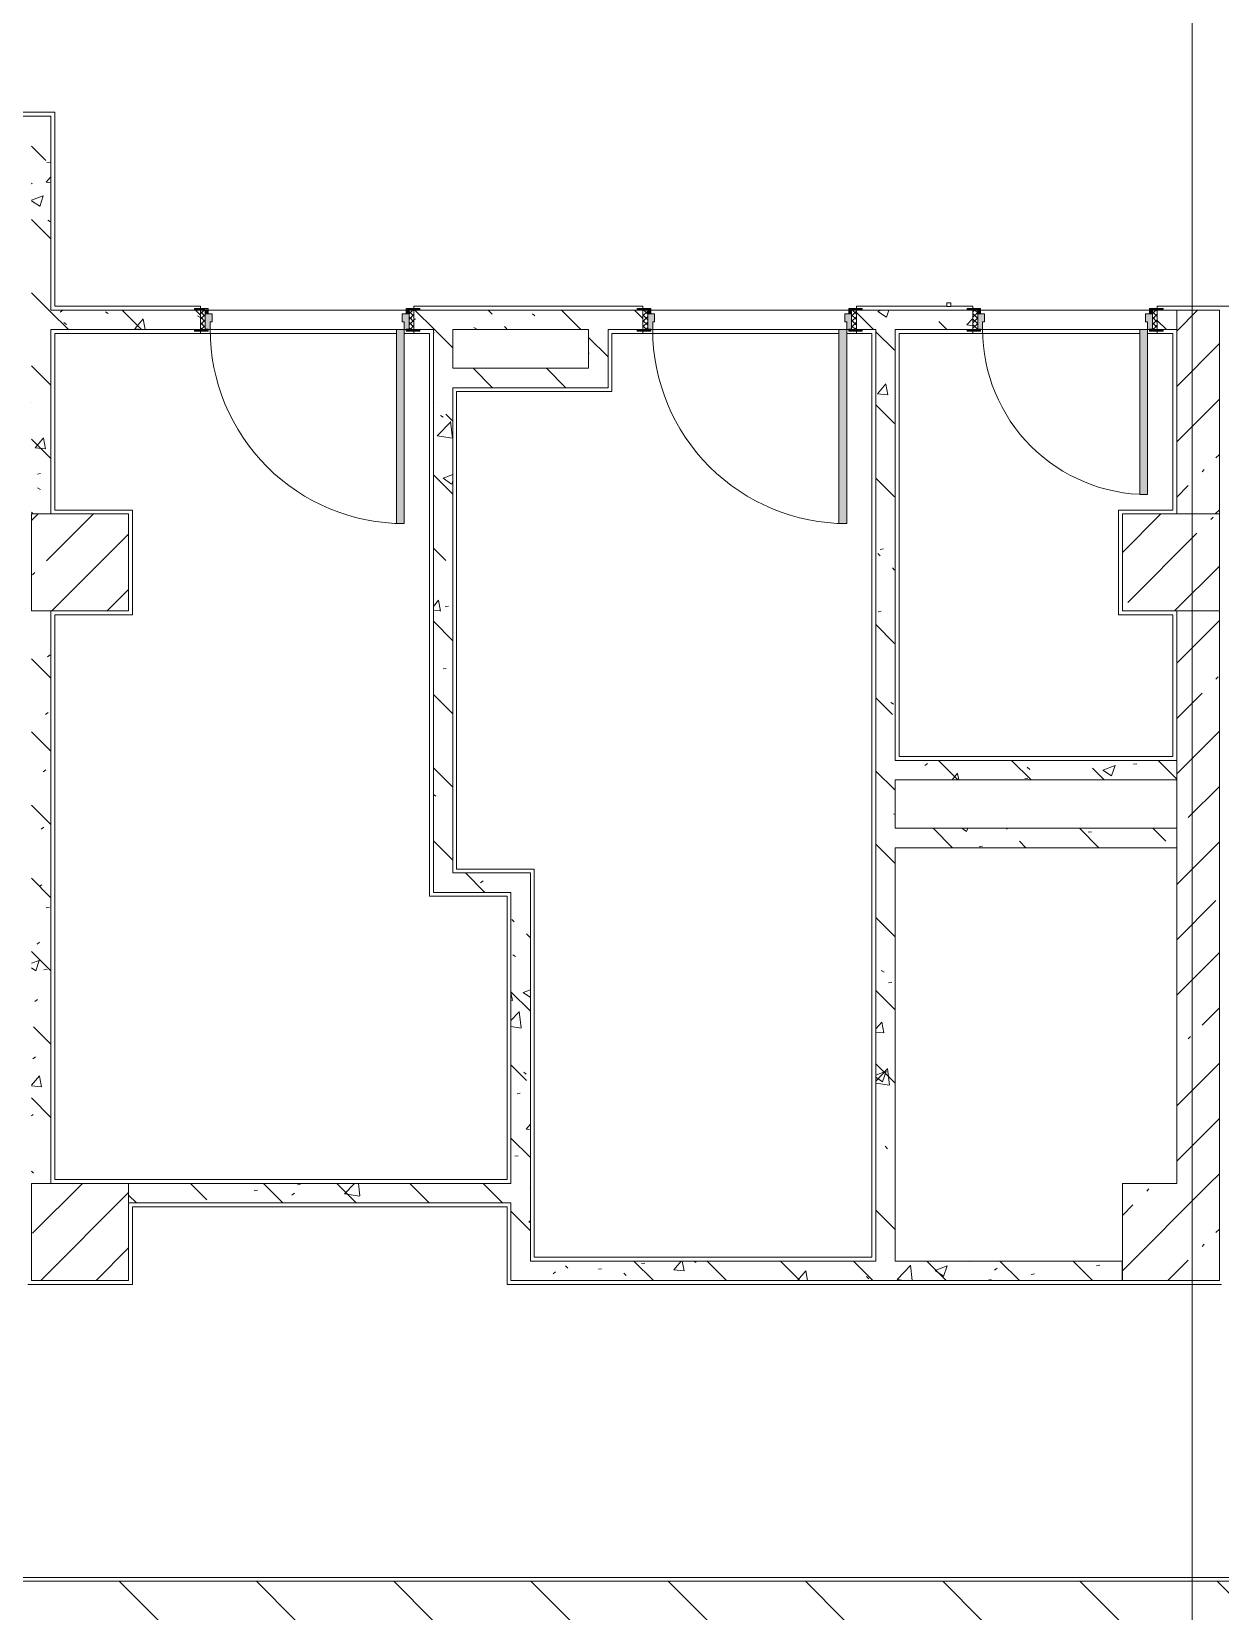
# Model space of a CAD drawing. Header units: millimetres. Extents: x -3377 to 186574, y -8553 to 29000.
# Drawn here: x 138144 to 144269, y 13445 to 21585 of the extents above; entities that cross this region are included whole.
import ezdxf

# ---------------------------------------------------------------- set-up
doc = ezdxf.new("R2010")
doc.units = ezdxf.units.MM
for name, color, linetype, lineweight, true_color in [('A-DOOR-3', 7, 'Continuous', 5, 0xaaaaaa), ('A-DOOR-4', 7, 'Continuous', 5, 0xe2e2e2), ('A-DOOR-FRAM-2', 7, 'Continuous', 5, 0xe2e2e2), ('A-DOOR-FRAM-3', 7, 'Continuous', 5, 0xaaaaaa), ('A-FLOR-1', 7, 'Continuous', 5, 0xaaaaaa), ('I-WALL-5', 7, 'Continuous', 5, 0x787878)]:
    doc.layers.add(name, color=color, linetype=linetype, lineweight=lineweight, true_color=true_color)
for name, color, linetype, lineweight in [('A-WALL', 7, 'Continuous', 9), ('A-WALL-4', 7, 'Continuous', 5), ('I-WALL-3', 7, 'Continuous', 5), ('S-COLS-2', 7, 'Continuous', 5), ('Оси', 7, 'Continuous', 9)]:
    doc.layers.add(name, color=color, linetype=linetype, lineweight=lineweight)
pattern_1 = [(45, (59563.6, 0), (-285.1231, 285.1231), []), (45, (59848.73, 0), (-285.1231, 285.1231), [504.031, -100.806, 16.764, -84.042])]
pattern_2 = [(135, (59563.6, 0), (-377.1708, -377.1708), [533.4, -88.9, 17.78, -88.9]), (135, (59563.6, 376.94), (-377.1708, -377.1708), []), (50, (59563.6, 0), (637.6445, -55.7866), [66.675, -733.425]), (355, (59563.6, 0), (-123.3494, 668.699), [53.34, -586.74]), (100.451, (59616.75, -4.65), (514.299, 612.908), [56.665, -623.315]), (46.184, (59563.6, 177.8), (948.7764, -147.15), [100.012, -1100.137]), (96.636, (59642.7, 165.5), (830.909, 865.997), [84.998, -934.973]), (351.184, (59563.6, 177.8), (830.918, 865.988), [80.01, -880.11]), (21, (59652.5, 133.35), (530.6506, -357.9283), [66.675, -733.425]), (326, (59652.5, 133.35), (216.308, 644.6585), [53.34, -586.74]), (71.451, (59696.7, 103.5), (746.9596, 286.7243), [56.665, -623.315]), (37.5, (59563.6, 0), (10.81053, 295.9426), [16.764, -562.864, 16.764, -578.866, -588.962]), (37.5, (59563.6, 0), (10.81053, 295.9426), [-1175.258, 16.764, -572.198]), (7.5, (59563.6, 0), (233.8692, 350.6318), [16.764, -322.834, 16.764, -549.529, -224.472]), (7.5, (59563.6, 0), (233.8692, 350.6318), [-905.891, 16.764, -207.708]), (327.5, (59365.36, 0), (474.5678, -20.0513), [16.764, -205.486, 16.764, -676.656, -920.115]), (327.5, (59365.36, 0), (474.5678, -20.0513), [-915.67, 16.764, -903.351]), (317.5, (59276.46, 0), (518.4522, 88.9934), [16.764, -272.161, 16.764, -443.738, -653.415]), (317.5, (59276.46, 0), (518.4522, 88.9934), [-749.427, 16.764, -636.651])]
pattern_3 = [(135, (1751.41, 114.685), (-14.14214, -14.14214), []), (225, (1751.41, 114.685), (14.14214, -14.14214), [])]
pattern_4 = [(45, (-371.384, 114.685), (-14.1421, 14.1421), []), (135, (-371.384, 114.685), (-14.1421, -14.1421), [])]
pattern_5 = [(135, (59563.6, 0), (-353.5534, -353.5534), [])]

# ---------------------------------------------------------------- blocks, each defined once
blk = doc.blocks.new('110_Дверь_СКБ_1Ст_Внутренняя1 - Д-11п 1100x2100h_кладовые _все__ коридор _между помещениями блока столовой__ моечные _все_ 2-32102277-1_8_1_птичка')
at = {"layer": 'A-DOOR-3'}
h = blk.add_hatch(dxfattribs=at)
h.set_pattern_fill('FP_132', color=256, style=0, pattern_type=2)
h.set_pattern_definition(pattern_3)
h.paths.add_polyline_path([(537.5, -50), (562.5, -50), (562.5, 50), (537.5, 50)])
at = {"layer": 'A-DOOR-4'}
h = blk.add_hatch(color=256, dxfattribs=at)
h.paths.add_polyline_path([(-477.5, -30), (-477.5, 10), (-487.5, 10), (-487.5, 50), (-512.5, 50), (-512.5, -30), (-487.5, -30)])
h.paths.add_polyline_path([(537.5, -30), (537.5, 50), (512.5, 50), (512.5, 10), (502.5, 10), (502.5, -30), (512.5, -30)])
at = {"layer": 'A-DOOR-FRAM-2'}
for points in [[(-447.5, 50), (-447.5, 1050), (-487.5, 1050), (-487.5, 50)], [(-567.5, 50), (-497.5, 50), (-497.5, 58), (-567.5, 58)], [(562.5, 50), (592.5, 50), (592.5, 58), (522.5, 58), (522.5, 50), (542.6, 50)], [(-567.5, -58), (-497.5, -58), (-497.5, -50), (-567.5, -50)], [(-497.5, -50), (-497.5, -30), (-512.5, -30), (-512.5, -50)], [(537.5, -50), (537.5, -30), (522.5, -30), (522.5, -50)], [(560.5, -58), (592.5, -58), (592.5, -50), (522.5, -51.4), (522.5, -58)]]:
    blk.add_hatch(color=256, dxfattribs=at).paths.add_polyline_path(points)
at = {"layer": 'A-DOOR-FRAM-3'}
h = blk.add_hatch(dxfattribs=at)
h.set_pattern_fill('FP_133', color=256, style=0, pattern_type=2)
h.set_pattern_definition(pattern_4)
h.paths.add_polyline_path([(-537.5, -50), (-512.5, -50), (-512.5, 50), (-537.5, 50)])
at = {"layer": 'A-DOOR-3'}
for p, q in [((-487.5, 1050), (-487.5, 50)), ((-447.5, 1050), (-487.5, 1050)), ((-447.5, 50), (-447.5, 1050)), ((-487.5, 50), (-447.5, 50))]:
    blk.add_line(p, q, dxfattribs=at)
blk.add_arc((-487.5, 50), 1000, 360, 90, dxfattribs=at)
at = {"layer": 'A-DOOR-FRAM-3'}
for p, q in [((-497.5, 58), (-567.5, 58)), ((-567.5, 58), (-567.5, 50)), ((-567.5, 50), (-497.5, 50)), ((-512.5, 50), (-537.5, 50)), ((-537.5, 50), (-537.5, -50)), ((-487.5, 50), (-512.5, 50)), ((-512.5, 50), (-512.5, -30)), ((-512.5, -50), (-512.5, 50)), ((-497.5, 50), (-512.5, 50)), ((-512.5, 50), (-512.5, 49)), ((-512.5, 49), (-497.5, 49)), ((-497.5, 50), (-497.5, 58)), ((-497.5, 49), (-497.5, 50)), ((-487.5, 10), (-487.5, 50)), ((-477.5, 10), (-487.5, 10)), ((-477.5, -30), (-477.5, 10)), ((512.5, 10), (502.5, 10)), ((502.5, 10), (502.5, -30)), ((512.5, 50), (512.5, 10)), ((537.5, 50), (512.5, 50)), ((592.5, 58), (522.5, 58)), ((522.5, 58), (522.5, 50)), ((537.5, 50), (522.5, 50)), ((522.5, 50), (522.5, 49)), ((522.5, 50), (592.5, 50)), ((522.5, 49), (537.5, 49)), ((537.5, -30), (537.5, 50)), ((562.5, 50), (537.5, 50)), ((537.5, 50), (537.5, -50)), ((537.5, 49), (537.5, 50)), ((562.5, -50), (562.5, 50)), ((592.5, 50), (592.5, 58)), ((-497.5, -50), (-567.5, -50)), ((-567.5, -50), (-567.5, -58)), ((-567.5, -58), (-497.5, -58)), ((-537.5, -50), (-512.5, -50)), ((-512.5, -30), (-477.5, -30)), ((-497.5, -30), (-512.5, -30)), ((-512.5, -30), (-512.5, -50)), ((-512.5, -50), (-497.5, -50)), ((-497.5, -50), (-497.5, -30)), ((-497.5, -58), (-497.5, -50)), ((502.5, -30), (537.5, -30)), ((537.5, -30), (522.5, -30)), ((522.5, -30), (522.5, -50)), ((522.5, -50), (537.5, -50)), ((592.5, -50), (522.5, -50)), ((522.5, -50), (522.5, -58)), ((522.5, -58), (592.5, -58)), ((537.5, -50), (537.5, -30)), ((537.5, -50), (562.5, -50)), ((592.5, -58), (592.5, -50))]:
    blk.add_line(p, q, dxfattribs=at)
blk = doc.blocks.new('110_Дверь_СКБ_1Ст_Внутренняя1 - Д-11п 1100x2100h_кладовые _все__ коридор _между помещениями блока столовой__ моечные _все_ 2-V112-1_8_1_птичка')
at = {"layer": 'A-DOOR-3'}
h = blk.add_hatch(dxfattribs=at)
h.set_pattern_fill('FP_132', color=256, style=0, pattern_type=2)
h.set_pattern_definition(pattern_3)
h.paths.add_polyline_path([(537.5, 50), (537.5, -50), (562.5, -50), (562.5, 50)])
at = {"layer": 'A-DOOR-4'}
h = blk.add_hatch(color=256, dxfattribs=at)
h.paths.add_polyline_path([(512.5, 50), (512.5, 10), (502.5, 10), (502.5, -30), (537.5, -30), (537.5, 50), (522.5, 50)])
h.paths.add_polyline_path([(-497.5, 50), (-512.5, 50), (-512.5, -30), (-477.5, -30), (-477.5, 10), (-487.5, 10), (-487.5, 50)])
at = {"layer": 'A-DOOR-FRAM-2'}
for points in [[(-487.5, 1050), (-487.5, 50), (-447.5, 50), (-447.5, 1050)], [(-537.5, 58), (-567.5, 58), (-567.5, 50), (-497.5, 50), (-497.5, 58), (-517.5, 58)], [(592.5, 58), (522.5, 58), (522.5, 50), (592.5, 50)], [(-537.5, -50), (-567.5, -50), (-567.5, -58), (-497.5, -58), (-497.5, -50), (-513.9, -50)], [(-512.5, -30), (-512.5, -50), (-497.5, -50), (-497.5, -30)], [(537.5, -30), (522.5, -30), (522.5, -50), (537.5, -50)], [(562.5, -50), (522.5, -55.2), (522.5, -58), (592.5, -58), (592.5, -50)]]:
    blk.add_hatch(color=256, dxfattribs=at).paths.add_polyline_path(points)
at = {"layer": 'A-DOOR-FRAM-3'}
h = blk.add_hatch(dxfattribs=at)
h.set_pattern_fill('FP_133', color=256, style=0, pattern_type=2)
h.set_pattern_definition(pattern_4)
h.paths.add_polyline_path([(-512.5, 50), (-537.5, 50), (-537.5, -50), (-512.5, -48.8)])
at = {"layer": 'A-DOOR-3'}
for p, q in [((-487.5, 1050), (-487.5, 50)), ((-447.5, 1050), (-487.5, 1050)), ((-447.5, 50), (-447.5, 1050)), ((-487.5, 50), (-447.5, 50))]:
    blk.add_line(p, q, dxfattribs=at)
blk.add_arc((-487.5, 50), 1000, 360, 90, dxfattribs=at)
at = {"layer": 'A-DOOR-FRAM-3'}
for p, q in [((-497.5, 58), (-567.5, 58)), ((-567.5, 58), (-567.5, 50)), ((-567.5, 50), (-497.5, 50)), ((-512.5, 50), (-537.5, 50)), ((-537.5, 50), (-537.5, -50)), ((-487.5, 50), (-512.5, 50)), ((-512.5, 50), (-512.5, -30)), ((-512.5, -50), (-512.5, 50)), ((-497.5, 50), (-512.5, 50)), ((-512.5, 50), (-512.5, 49)), ((-512.5, 49), (-497.5, 49)), ((-497.5, 50), (-497.5, 58)), ((-497.5, 49), (-497.5, 50)), ((-487.5, 10), (-487.5, 50)), ((-477.5, 10), (-487.5, 10)), ((-477.5, -30), (-477.5, 10)), ((512.5, 10), (502.5, 10)), ((502.5, 10), (502.5, -30)), ((512.5, 50), (512.5, 10)), ((537.5, 50), (512.5, 50)), ((592.5, 58), (522.5, 58)), ((522.5, 58), (522.5, 50)), ((537.5, 50), (522.5, 50)), ((522.5, 50), (522.5, 49)), ((522.5, 50), (592.5, 50)), ((522.5, 49), (537.5, 49)), ((537.5, -30), (537.5, 50)), ((562.5, 50), (537.5, 50)), ((537.5, 50), (537.5, -50)), ((537.5, 49), (537.5, 50)), ((562.5, -50), (562.5, 50)), ((592.5, 50), (592.5, 58)), ((-497.5, -50), (-567.5, -50)), ((-567.5, -50), (-567.5, -58)), ((-567.5, -58), (-497.5, -58)), ((-537.5, -50), (-512.5, -50)), ((-512.5, -30), (-477.5, -30)), ((-497.5, -30), (-512.5, -30)), ((-512.5, -30), (-512.5, -50)), ((-512.5, -50), (-497.5, -50)), ((-497.5, -50), (-497.5, -30)), ((-497.5, -58), (-497.5, -50)), ((502.5, -30), (537.5, -30)), ((537.5, -30), (522.5, -30)), ((522.5, -30), (522.5, -50)), ((522.5, -50), (537.5, -50)), ((592.5, -50), (522.5, -50)), ((522.5, -50), (522.5, -58)), ((522.5, -58), (592.5, -58)), ((537.5, -50), (537.5, -30)), ((537.5, -50), (562.5, -50)), ((592.5, -58), (592.5, -50))]:
    blk.add_line(p, q, dxfattribs=at)
blk = doc.blocks.new('110_Дверь_СКБ_1Ст_Внутренняя1 - Д-7_п__950x2100h_Туалет-V134-1_8_1_птичка')
at = {"layer": 'A-DOOR-3'}
h = blk.add_hatch(dxfattribs=at)
h.set_pattern_fill('FP_136', color=256, style=0, pattern_type=2)
h.set_pattern_definition([(135, (1826.41, 114.685), (-14.14214, -14.14214), []), (225, (1826.41, 114.685), (14.14214, -14.14214), [])])
h.paths.add_polyline_path([(487.5, 50), (462.5, 50), (462.5, -50), (487.5, -50)])
at = {"layer": 'A-DOOR-4'}
h = blk.add_hatch(color=256, dxfattribs=at)
h.paths.add_polyline_path([(437.5, 50), (437.5, 10), (427.5, 10), (427.5, -30), (462.5, -30), (462.5, 50), (447.5, 50)])
h.paths.add_polyline_path([(-422.5, 50), (-437.5, 50), (-437.5, -30), (-402.5, -30), (-402.5, 10), (-412.5, 10), (-412.5, 50)])
at = {"layer": 'A-DOOR-FRAM-2'}
for points in [[(-372.5, 900), (-412.5, 900), (-412.5, 50), (-372.5, 50), (-372.5, 622.5)], [(-492.5, 58), (-492.5, 50), (-422.5, 50), (-422.5, 58), (-462.5, 58)], [(467.5, 58), (447.5, 58), (447.5, 50), (517.5, 50), (517.5, 58), (487.5, 58)], [(-492.5, -50), (-492.5, -58), (-422.5, -58), (-422.5, -50), (-462.5, -50)], [(-437.5, -30), (-437.5, -50), (-422.5, -50), (-422.5, -30)], [(447.5, -30), (447.5, -50), (462.5, -50), (462.5, -30)], [(487.5, -50), (447.5, -50), (447.5, -58), (517.5, -58), (517.5, -50), (488.2, -50)]]:
    blk.add_hatch(color=256, dxfattribs=at).paths.add_polyline_path(points)
at = {"layer": 'A-DOOR-FRAM-3'}
h = blk.add_hatch(dxfattribs=at)
h.set_pattern_fill('FP_137', color=256, style=0, pattern_type=2)
h.set_pattern_definition([(45, (-296.384, 114.685), (-14.1421, 14.1421), []), (135, (-296.384, 114.685), (-14.1421, -14.1421), [])])
h.paths.add_polyline_path([(-437.5, 50), (-462.5, 50), (-462.5, -50), (-437.5, -50)])
at = {"layer": 'A-DOOR-3'}
for p, q in [((-412.5, 900), (-412.5, 50)), ((-372.5, 900), (-412.5, 900)), ((-372.5, 50), (-372.5, 900)), ((-412.5, 50), (-372.5, 50))]:
    blk.add_line(p, q, dxfattribs=at)
blk.add_arc((-412.5, 50), 850, 360, 90, dxfattribs=at)
at = {"layer": 'A-DOOR-FRAM-3'}
for p, q in [((-422.5, 58), (-492.5, 58)), ((-492.5, 58), (-492.5, 50)), ((-492.5, 50), (-422.5, 50)), ((-437.5, 50), (-462.5, 50)), ((-462.5, 50), (-462.5, -50)), ((-412.5, 50), (-437.5, 50)), ((-437.5, 50), (-437.5, -30)), ((-437.5, -50), (-437.5, 50)), ((-422.5, 50), (-437.5, 50)), ((-437.5, 50), (-437.5, 49)), ((-437.5, 49), (-422.5, 49)), ((-422.5, 50), (-422.5, 58)), ((-422.5, 49), (-422.5, 50)), ((-412.5, 10), (-412.5, 50)), ((-402.5, 10), (-412.5, 10)), ((-402.5, -30), (-402.5, 10)), ((437.5, 10), (427.5, 10)), ((427.5, 10), (427.5, -30)), ((437.5, 50), (437.5, 10)), ((462.5, 50), (437.5, 50)), ((517.5, 58), (447.5, 58)), ((447.5, 58), (447.5, 50)), ((462.5, 50), (447.5, 50)), ((447.5, 50), (447.5, 49)), ((447.5, 50), (517.5, 50)), ((447.5, 49), (462.5, 49)), ((462.5, -30), (462.5, 50)), ((487.5, 50), (462.5, 50)), ((462.5, 50), (462.5, -50)), ((462.5, 49), (462.5, 50)), ((487.5, -50), (487.5, 50)), ((517.5, 50), (517.5, 58)), ((-422.5, -50), (-492.5, -50)), ((-492.5, -50), (-492.5, -58)), ((-492.5, -58), (-422.5, -58)), ((-462.5, -50), (-437.5, -50)), ((-437.5, -30), (-402.5, -30)), ((-422.5, -30), (-437.5, -30)), ((-437.5, -30), (-437.5, -50)), ((-437.5, -50), (-422.5, -50)), ((-422.5, -50), (-422.5, -30)), ((-422.5, -58), (-422.5, -50)), ((427.5, -30), (462.5, -30)), ((462.5, -30), (447.5, -30)), ((447.5, -30), (447.5, -50)), ((447.5, -50), (462.5, -50)), ((517.5, -50), (447.5, -50)), ((447.5, -50), (447.5, -58)), ((447.5, -58), (517.5, -58)), ((462.5, -50), (462.5, -30)), ((462.5, -50), (487.5, -50)), ((517.5, -58), (517.5, -50))]:
    blk.add_line(p, q, dxfattribs=at)
blk = doc.blocks.new('BSC_Колонна _Прямоугольная - 500х500-V144-1_8_1_птичка')
at = {"layer": 'S-COLS-2'}
h = blk.add_hatch(dxfattribs=at)
h.set_pattern_fill('FP_176', color=256, style=0, pattern_type=2)
h.set_pattern_definition([(45, (-78830, -15400), (-285.1231, 285.1231), []), (45, (-78544.88, -15400), (-285.1231, 285.1231), [504.031, -100.806, 16.764, -84.042])])
h.paths.add_polyline_path([(-250, -250), (250, -250), (250, 250), (-250, 250), (-250, -74.3)])
for p, q in [((250, 250), (-250, 250)), ((-250, 250), (-250, -250)), ((250, -250), (250, 250)), ((-250, -250), (250, -250))]:
    blk.add_line(p, q, dxfattribs=at)
blk = doc.blocks.new('BSC_Колонна _Прямоугольная - 500х500-V160-1_8_1_птичка')
at = {"layer": 'S-COLS-2'}
h = blk.add_hatch(dxfattribs=at)
h.set_pattern_fill('FP_189', color=256, style=0, pattern_type=2)
h.set_pattern_definition([(45, (-78830, -18850), (-285.1231, 285.1231), []), (45, (-78544.88, -18850), (-285.1231, 285.1231), [504.031, -100.806, 16.764, -84.042])])
h.paths.add_polyline_path([(-150.2, -250), (250, -250), (250, 250), (-250, 250), (-250, -250), (-185.6, -250)])
for p, q in [((250, 250), (-250, 250)), ((-250, 250), (-250, -250)), ((250, -250), (250, 250)), ((-250, -250), (250, -250))]:
    blk.add_line(p, q, dxfattribs=at)
blk = doc.blocks.new('BSC_Колонна _Прямоугольная - 500х500-V161-1_8_1_птичка')
at = {"layer": 'S-COLS-2'}
h = blk.add_hatch(dxfattribs=at)
h.set_pattern_fill('FP_190', color=256, style=0, pattern_type=2)
h.set_pattern_definition([(45, (-84450, -18850), (-285.1231, 285.1231), []), (45, (-84164.88, -18850), (-285.1231, 285.1231), [504.031, -100.806, 16.764, -84.042])])
h.paths.add_polyline_path([(250, -250), (250, 250), (-250, 250), (-250, -250), (215.7, -250)])
for p, q in [((250, 250), (-250, 250)), ((-250, 250), (-250, -250)), ((250, -250), (250, 250)), ((-250, -250), (250, -250))]:
    blk.add_line(p, q, dxfattribs=at)

msp = doc.modelspace()

# ---------------------------------------------------------------- hatches: boundary and pattern name
at = {"layer": 'I-WALL-3'}
h = msp.add_hatch(dxfattribs=at)
h.set_pattern_fill('FP_99', color=256, style=0, pattern_type=2)
h.set_pattern_definition(pattern_1)
h.paths.add_polyline_path([(144263.6, 19100), (144263.6, 20150), (144043.6, 20150), (144043.6, 19100), (144210.1, 19100)])
h = msp.add_hatch(dxfattribs=at)
h.set_pattern_fill('FP_99', color=256, style=0, pattern_type=2)
h.set_pattern_definition(pattern_1)
h.paths.add_polyline_path([(144263.6, 15650), (144263.6, 18600), (144043.6, 18600), (144043.6, 15650)])
h = msp.add_hatch(dxfattribs=at)
h.set_pattern_fill('FP_117', color=256, style=0, pattern_type=2)
h.set_pattern_definition(pattern_5)
h.paths.add_polyline_path([(135659.6, 13400), (144263.6, 13400), (144263.6, 13600), (128213.6, 13600), (128213.6, 13400), (134727.3, 13400)])
h = msp.add_hatch(dxfattribs=at)
h.set_pattern_fill('FP_117', color=256, style=0, pattern_type=2)
h.set_pattern_definition(pattern_5)
h.paths.add_polyline_path([(144673.6, 13400), (144703.6, 13400), (144703.6, 13600), (144263.6, 13600), (144263.6, 13400), (144603.6, 13400)])
h.paths.add_polyline_path([(145653.6, 13400), (146182, 13400), (146182, 13600), (145653.6, 13600)])
h.paths.add_polyline_path([(147763.6, 13400), (147973.6, 13400), (147973.6, 13600), (147763.6, 13600), (147763.6, 13480)])
h.paths.add_polyline_path([(147063.6, 13400), (147063.6, 13600), (146882, 13600), (146882, 13400), (147013.6, 13400)])
at = {"layer": 'I-WALL-5'}
h = msp.add_hatch(dxfattribs=at)
h.set_pattern_fill('FP_129', color=256, style=0, pattern_type=2)
h.set_pattern_definition(pattern_2)
h.paths.add_polyline_path([(138143.4, 15150), (138143.6, 15150.8), (138143.6, 15650), (138243.4, 15650), (138243.4, 18600), (138143.6, 18600), (138143.6, 19100), (138243.4, 19100), (138243.4, 21150), (138143.4, 21150), (138143.4, 15325.4)])
h = msp.add_hatch(dxfattribs=at)
h.set_pattern_fill('FP_129', color=256, style=0, pattern_type=2)
h.set_pattern_definition(pattern_2)
h.paths.add_polyline_path([(139013.6, 20050), (139013.6, 20150), (138243.4, 20150), (138243.4, 20050), (138983.6, 20050)])
h.paths.add_polyline_path([(140599.9, 20050), (141013.6, 20050), (141013.6, 20150), (140113.6, 20150), (140113.6, 20050), (140333.6, 20050)])
h = msp.add_hatch(dxfattribs=at)
h.set_pattern_fill('FP_129', color=256, style=0, pattern_type=2)
h.set_pattern_definition(pattern_2)
h.paths.add_polyline_path([(141113.6, 19750), (141113.6, 20150), (141013.6, 20150), (141013.6, 19750)])
h = msp.add_hatch(dxfattribs=at)
h.set_pattern_fill('FP_129', color=256, style=0, pattern_type=2)
h.set_pattern_definition(pattern_2)
h.paths.add_polyline_path([(142423.6, 20050), (142993.6, 20050), (142992.9, 20150), (142393.6, 20150), (142393.6, 20050)])
h.paths.add_polyline_path([(141293.6, 20050), (141293.6, 20150), (141113.6, 20150), (141113.6, 20050), (141263.6, 20050)])
h.paths.add_polyline_path([(143943.6, 20050), (144043.6, 20050), (144043.6, 20150), (143943.6, 20150)])
h = msp.add_hatch(dxfattribs=at)
h.set_pattern_fill('FP_129', color=256, style=0, pattern_type=2)
h.set_pattern_definition(pattern_2)
h.paths.add_polyline_path([(140213.6, 17250), (140313.6, 17250), (140313.6, 20050), (140213.6, 20050), (140213.6, 17270)])
h = msp.add_hatch(dxfattribs=at)
h.set_pattern_fill('FP_129', color=256, style=0, pattern_type=2)
h.set_pattern_definition(pattern_2)
h.paths.add_polyline_path([(142493.6, 15250), (142593.6, 15250), (142588.8, 20050), (142493.6, 20050), (142493.6, 15270)])
h = msp.add_hatch(dxfattribs=at)
h.set_pattern_fill('FP_129', color=256, style=0, pattern_type=2)
h.set_pattern_definition(pattern_2)
h.paths.add_polyline_path([(140517.8, 19750), (141013.6, 19750), (141013.6, 19850), (140313.6, 19850), (140313.6, 19750), (140443.9, 19750)])
h = msp.add_hatch(dxfattribs=at)
h.set_pattern_fill('FP_129', color=256, style=0, pattern_type=2)
h.set_pattern_definition(pattern_2)
h.paths.add_polyline_path([(144043.6, 17730), (144043.6, 17830), (142593.6, 17830), (142593.6, 17730), (144023.6, 17730)])
h = msp.add_hatch(dxfattribs=at)
h.set_pattern_fill('FP_129', color=256, style=0, pattern_type=2)
h.set_pattern_definition(pattern_2)
h.paths.add_polyline_path([(143743.6, 17380), (144043.6, 17380), (144043.6, 17480), (142593.6, 17480), (142593.6, 17380), (142613.6, 17380)])
h = msp.add_hatch(dxfattribs=at)
h.set_pattern_fill('FP_129', color=256, style=0, pattern_type=2)
h.set_pattern_definition(pattern_2)
h.paths.add_polyline_path([(140313.6, 17150), (140713.6, 17150), (140713.6, 17250), (140213.6, 17250), (140213.6, 17150)])
h = msp.add_hatch(dxfattribs=at)
h.set_pattern_fill('FP_129', color=256, style=0, pattern_type=2)
h.set_pattern_definition(pattern_2)
h.paths.add_polyline_path([(140613.6, 15250), (140713.6, 15250), (140713.6, 17150), (140613.6, 17150), (140613.6, 15530)])
h = msp.add_hatch(dxfattribs=at)
h.set_pattern_fill('FP_129', color=256, style=0, pattern_type=2)
h.set_pattern_definition(pattern_2)
h.paths.add_polyline_path([(138643.6, 15550), (140613.6, 15550), (140613.6, 15650), (138643.6, 15650), (138643.6, 15593.2)])
h = msp.add_hatch(dxfattribs=at)
h.set_pattern_fill('FP_129', color=256, style=0, pattern_type=2)
h.set_pattern_definition(pattern_2)
h.paths.add_polyline_path([(142163.1, 15150), (143762, 15150), (143762, 15250), (140613.6, 15250), (140613.6, 15150), (140733.6, 15150)])
at = {"layer": 'S-COLS-2'}
h = msp.add_hatch(dxfattribs=at)
h.set_pattern_fill('FP_99', color=256, style=0, pattern_type=2)
h.set_pattern_definition(pattern_1)
h.paths.add_polyline_path([(144263.6, 15150), (144263.6, 15650), (143763.6, 15650), (143763.6, 15150), (144022.1, 15150)])

# ---------------------------------------------------------------- linework, layer by layer
at = {"layer": 'A-FLOR-1'}
for p, q in [((137943.4, 21170), (138263.4, 21170)), ((138263.4, 21170), (138263.4, 20170)), ((138263.4, 20170), (139013.6, 20170)), ((139013.6, 20170), (139013.6, 20158)), ((140113.6, 20158), (140113.6, 20170)), ((140113.6, 20170), (141293.6, 20170)), ((141293.6, 20170), (141293.6, 20158)), ((142393.6, 20158), (142393.6, 20170)), ((142393.6, 20170), (142859.1, 20170)), ((142879.1, 20170), (142993.6, 20170)), ((142993.6, 20170), (142993.6, 20158)), ((143943.6, 20158), (143943.6, 20170)), ((143943.6, 20170), (145133.6, 20170)), ((138263.4, 20030), (138263.4, 19120)), ((140023.6, 20030), (138263.4, 20030)), ((139013.6, 20042), (139013.6, 20030)), ((140193.6, 20030), (140063.6, 20030)), ((140113.6, 20030), (140113.6, 20042)), ((140193.6, 17130), (140193.6, 20030)), ((142303.6, 20030), (141133.6, 20030)), ((141133.6, 20030), (141133.6, 19730)), ((141293.6, 20042), (141293.6, 20030)), ((142473.6, 20030), (142343.6, 20030)), ((142393.6, 20030), (142393.6, 20042)), ((142473.6, 15270), (142473.6, 20030)), ((143853.6, 20030), (142613.6, 20030)), ((142613.6, 20030), (142613.6, 17850)), ((142993.6, 20042), (142993.6, 20030)), ((144023.6, 20030), (143893.6, 20030)), ((143943.6, 20030), (143943.6, 20042)), ((144023.6, 19120), (144023.6, 20030)), ((141133.6, 19730), (140333.6, 19730)), ((140333.6, 19730), (140333.6, 17270)), ((138263.4, 19120), (138663.6, 19120)), ((138663.6, 19120), (138663.6, 18580)), ((143743.6, 18580), (143743.6, 19120)), ((143743.6, 19120), (144023.6, 19120)), ((138663.6, 18580), (138263.4, 18580)), ((138263.4, 18580), (138263.4, 15670)), ((144023.6, 18580), (143743.6, 18580)), ((144023.6, 17850), (144023.6, 18580)), ((142613.6, 17850), (144023.6, 17850)), ((140333.6, 17270), (140733.6, 17270)), ((140733.6, 17270), (140733.6, 15270)), ((140593.6, 17130), (140193.6, 17130)), ((140593.6, 15670), (140593.6, 17130)), ((138263.4, 15670), (140593.6, 15670)), ((140593.6, 15530), (138663.6, 15530)), ((138663.6, 15530), (138663.6, 15130)), ((140593.6, 15130), (140593.6, 15530)), ((140733.6, 15270), (142473.6, 15270)), ((138663.6, 15130), (138123.6, 15130)), ((144274.1, 15130), (140593.6, 15130)), ((130393.6, 13620), (144703.6, 13620))]:
    msp.add_line(p, q, dxfattribs=at)
at = {"layer": 'A-WALL'}
for p, q in [((144043.6, 20050), (144043.6, 20150)), ((144043.6, 17730), (144043.6, 17830)), ((144043.6, 17380), (144043.6, 17480))]:
    msp.add_line(p, q, dxfattribs=at)
at = {"layer": 'A-WALL-4'}
for p, q in [((142879.1, 20188), (142859.1, 20188)), ((142859.1, 20188), (142859.1, 20168)), ((142879.1, 20168), (142879.1, 20188)), ((142859.1, 20168), (142879.1, 20168))]:
    msp.add_line(p, q, dxfattribs=at)
at = {"layer": 'I-WALL-3'}
for p, q in [((138243.4, 21150), (137973.4, 21150)), ((138243.4, 20150), (138243.4, 21150)), ((138983.6, 20150), (138243.4, 20150)), ((139053.6, 20150), (140073.6, 20150)), ((141263.6, 20150), (140143.6, 20150)), ((141333.6, 20150), (142353.6, 20150)), ((142963.6, 20150), (142423.6, 20150)), ((143033.6, 20150), (143903.6, 20150)), ((144263.6, 20150), (143973.6, 20150)), ((144263.6, 19100), (144263.6, 20150)), ((138243.4, 19100), (138243.4, 20050)), ((138243.4, 20050), (138983.6, 20050)), ((140023.6, 20050), (139063.6, 20050)), ((140143.6, 20050), (140213.6, 20050)), ((140213.6, 20050), (140213.6, 17150)), ((140313.6, 19850), (140313.6, 20050)), ((140313.6, 20050), (141013.6, 20050)), ((141013.6, 20050), (141013.6, 19850)), ((141113.6, 20050), (141263.6, 20050)), ((141113.6, 19750), (141113.6, 20050)), ((142303.6, 20050), (141343.6, 20050)), ((142423.6, 20050), (142493.6, 20050)), ((142493.6, 20050), (142493.6, 15250)), ((142593.6, 20050), (142963.6, 20050)), ((142593.6, 17830), (142593.6, 20050)), ((143853.6, 20050), (143043.6, 20050)), ((143973.6, 20050), (144043.6, 20050)), ((144043.6, 20050), (144043.6, 19100)), ((141013.6, 19850), (140313.6, 19850)), ((140313.6, 17250), (140313.6, 19750)), ((140313.6, 19750), (141113.6, 19750)), ((138243.4, 15650), (138243.4, 18600)), ((144043.6, 18600), (144043.6, 17830)), ((144263.6, 15650), (144263.6, 18600)), ((144043.6, 17830), (142593.6, 17830)), ((142593.6, 17730), (144043.6, 17730)), ((142593.6, 17480), (142593.6, 17730)), ((144043.6, 17730), (144043.6, 17480)), ((144043.6, 17480), (142593.6, 17480)), ((142593.6, 17380), (144043.6, 17380)), ((142593.6, 15250), (142593.6, 17380)), ((144043.6, 17380), (144043.6, 15650)), ((140713.6, 17250), (140313.6, 17250)), ((140713.6, 15250), (140713.6, 17250)), ((140213.6, 17150), (140613.6, 17150)), ((140613.6, 17150), (140613.6, 15650)), ((140613.6, 15650), (138643.6, 15650)), ((138643.6, 15550), (140613.6, 15550)), ((140613.6, 15550), (140613.6, 15150)), ((142493.6, 15250), (140713.6, 15250)), ((143762, 15250), (142593.6, 15250)), ((143762, 15150), (143762, 15250)), ((140613.6, 15150), (143762, 15150)), ((144673.6, 13600), (130373.6, 13600))]:
    msp.add_line(p, q, dxfattribs=at)
at = {"layer": 'S-COLS-2'}
for p, q in [((144043.6, 15650), (143763.6, 15650)), ((143763.6, 15650), (143763.6, 15150)), ((144263.6, 15150), (144263.6, 15650)), ((143763.6, 15150), (144263.6, 15150))]:
    msp.add_line(p, q, dxfattribs=at)
at = {"layer": 'Оси'}
msp.add_line((144123.6, 10029.8), (144123.6, 21915.1), dxfattribs=at)

# ---------------------------------------------------------------- block references
at = {"layer": 'A-DOOR-3', "rotation": 180}
for name, p in [('110_Дверь_СКБ_1Ст_Внутренняя1 - Д-11п 1100x2100h_кладовые _все__ коридор _между помещениями блока столовой__ моечные _все_ 2-V112-1_8_1_птичка', (139576.1, 20100)), ('110_Дверь_СКБ_1Ст_Внутренняя1 - Д-11п 1100x2100h_кладовые _все__ коридор _между помещениями блока столовой__ моечные _все_ 2-32102277-1_8_1_птичка', (141856.1, 20100)), ('110_Дверь_СКБ_1Ст_Внутренняя1 - Д-7_п__950x2100h_Туалет-V134-1_8_1_птичка', (143481.1, 20100))]:
    msp.add_blockref(name, p, dxfattribs=at)
at = {"layer": 'S-COLS-2'}
for name, p in [('BSC_Колонна _Прямоугольная - 500х500-V160-1_8_1_птичка', (138393.6, 18850)), ('BSC_Колонна _Прямоугольная - 500х500-V161-1_8_1_птичка', (144013.6, 18850)), ('BSC_Колонна _Прямоугольная - 500х500-V144-1_8_1_птичка', (138393.6, 15400))]:
    msp.add_blockref(name, p, dxfattribs=at)

doc.saveas('drawing.dxf')
